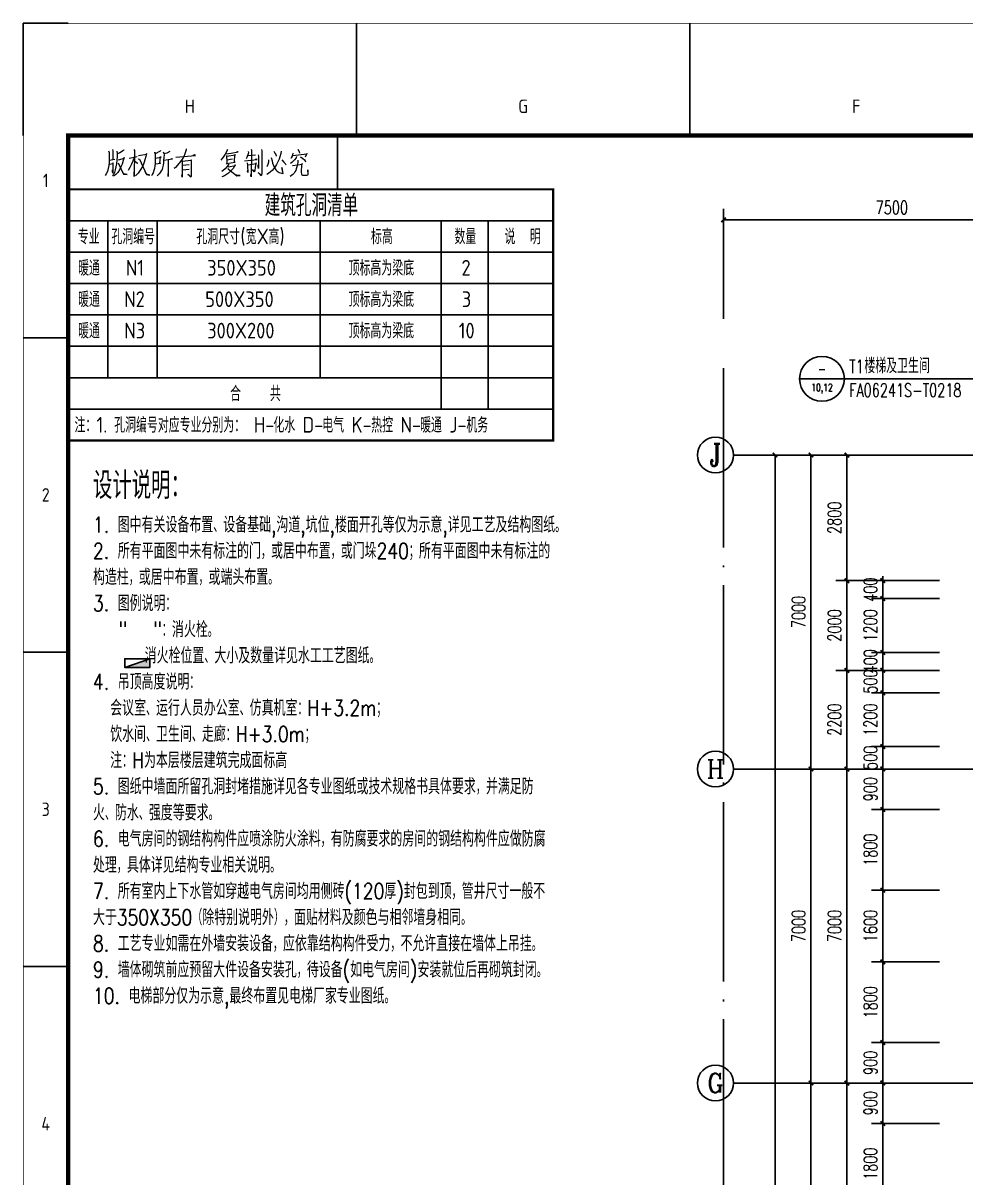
# Model space of a CAD drawing. Extents: x -93062 to 326984, y -142534 to 91021.
# Drawn here: x 124679 to 145689, y 65257 to 91001 of the extents above; entities that cross this region are included whole.
import ezdxf
from ezdxf.enums import TextEntityAlignment as Align

# ---------------------------------------------------------------- set-up
doc = ezdxf.new("R2010")
doc.units = 0
doc.header["$LTSCALE"] = 1000
doc.header["$MEASUREMENT"] = 0
doc.linetypes.add('DOTE', pattern=[2.42, 2, -0.2, 0.02, -0.2])
doc.layers.get('0').update_dxf_attribs({"color": 8})
doc.layers.get('Defpoints').update_dxf_attribs({"color": 8})
for name, color, linetype in [('AXIS', 8, 'Continuous'), ('AXIS_TEXT', 8, 'Continuous'), ('DIM_IDEN', 8, 'Continuous'), ('DOTE', 8, 'DOTE'), ('EQUIPMENT', 8, 'Continuous'), ('PUB_DIM', 8, 'Continuous'), ('PUB_TEXT', 8, 'Continuous'), ('TEXT', 8, 'Continuous')]:
    doc.layers.add(name, color=color, linetype=linetype)
doc.styles.add('_TCH_AXIS', font='COMPLEX', dxfattribs={"bigfont": 'GBCBIG'})
doc.styles.add('_TCH_DIM', font='SIMPLEX', dxfattribs={"bigfont": 'GBCBIG'})
doc.styles.add('_TCH_DIM_T3', font='SIMPLEX', dxfattribs={"width": 0.705882, "bigfont": 'GBCBIG'})
doc.styles.add('_TCH_LABEL', font='COMPLEX', dxfattribs={"bigfont": 'GBCBIG'})
doc.styles.add('COMPLEX', font='COMPLEX')
doc.styles.get("Standard").update_dxf_attribs({"font": 'gbenor.shx', "bigfont": 'gbcbig.shx'})
doc.styles.add('TK', font='GEDITXT.SHX', dxfattribs={"width": 0.85, "height": 3.5, "bigfont": 'DXT.SHX'})
doc.dimstyles.new('_TCH_ARCH&&100', dxfattribs={"dimtxt": 297.5, "dimasz": 100, "dimexe": 250, "dimexo": 300, "dimgap": 126.25, "dimtad": 1, "dimdec": 0, "dimzin": 0, "dimdsep": 46, "dimtxsty": '_TCH_DIM_T3', "dimblk": 'ARCHTICK', "dimcen": 0.09, "dimazin": 2, "dimtfac": 1, "dimtdec": 0, "dimtix": 1, "dimtmove": 2, "dimatfit": 3, "dimfxl": 1, "dimtolj": 1, "dimtzin": 0, "dimarcsym": 0})

# ---------------------------------------------------------------- blocks, each defined once
blk = doc.blocks.new('GEDI_WK_A1_V')
at = {"color": 3}
for p, q in [((0, 841), (10, 841)), ((0, 816), (0, 841)), ((74.25, 816), (74.25, 841)), ((148.5, 816), (148.5, 841)), ((70, 804), (70, 816)), ((10, 804), (70, 804)), ((0, 770.92), (10, 770.92)), ((0, 700.83), (10, 700.83)), ((0, 630.75), (10, 630.75))]:
    blk.add_line(p, q, dxfattribs=at)
for points, const_width in [([(0, 841), (0, 0), (594, 0), (594, 841)], 0.1), ([(10, 816), (10, 10), (584, 10), (584, 816)], 1)]:
    blk.add_lwpolyline(points, close=True, dxfattribs=dict(at, const_width=const_width))
for s, p in [('H', (37.12, 821)), ('G', (111.38, 821)), ('F', (185.62, 821))]:
    blk.add_text(s, height=3, dxfattribs=at).set_placement(p, align=Align.CENTER)
for s, p in [('1', (5, 805.96)), ('2', (5, 735.88)), ('3', (5, 665.79)), ('4', (5, 595.71))]:
    blk.add_text(s, height=3, dxfattribs=at).set_placement(p, align=Align.MIDDLE)
blk = doc.blocks.new('GEDI_Copyright_2012')
at = {"color": 7, "lineweight": 0}
for points in [[(8.99, -3.43), (9.11, -3.83), (9.11, -5.03), (9.11, -5.93), (9.03, -6.73), (8.9, -7.33), (8.73, -8.03), (8.48, -8.53), (8.22, -8.93)], [(10.81, -3.53), (10.9, -4.03), (10.9, -4.68), (10.81, -5.53), (10.73, -6.33), (10.6, -7.03), (10.47, -7.68), (10.3, -8.23), (10.09, -8.72), (9.84, -9.08)], [(9.88, -3.13), (9.96, -3.43), (9.96, -5.33)], [(11.2, -5.43), (12.56, -5.08), (12.47, -4.93), (12.26, -5.58), (12, -6.38), (11.75, -6.98), (11.45, -7.63), (11.03, -8.23), (10.6, -8.68), (10.26, -9.03)], [(12.43, -3.23), (12.34, -3.38), (11.53, -3.88), (10.98, -4.13)], [(14.72, -4.88), (14.42, -5.73), (14.08, -6.43), (13.74, -7.13), (13.45, -7.63), (13.36, -7.78)], [(13.62, -5.08), (15.4, -4.68)], [(14.64, -3.13), (14.81, -3.38), (14.76, -3.33), (14.72, -9.13), (14.68, -8.72), (14.72, -8.13)], [(15.7, -4.48), (17.52, -4.18), (17.44, -4.03), (17.27, -4.68), (17.1, -5.43), (16.93, -5.93), (16.76, -6.43), (16.55, -6.93), (16.21, -7.48), (15.91, -7.98), (15.61, -8.43), (15.32, -8.72), (15.02, -8.98)], [(20.67, -3.38), (20.5, -3.48), (19.35, -4.13), (19.27, -3.73), (19.4, -4.13), (19.4, -5.43), (19.35, -6.23), (19.31, -6.78), (19.22, -7.33), (19.1, -7.83), (18.93, -8.33), (18.72, -8.68), (18.54, -8.98)], [(19.48, -6.38), (19.56, -6.33), (20.54, -6.18), (20.41, -6.23), (20.54, -4.68), (20.63, -4.88), (19.44, -5.13)], [(22.67, -3.58), (21.99, -3.98), (21.35, -4.13), (21.26, -3.73), (21.35, -4.33), (21.31, -4.93), (21.26, -5.58), (21.22, -6.13), (21.13, -6.63), (21.05, -7.18), (20.92, -7.58), (20.71, -7.88), (20.5, -8.23), (20.28, -8.53), (20.07, -8.78), (19.86, -8.98)], [(26.28, -2.98), (26.28, -3.23), (26.02, -4.08), (25.76, -4.68), (25.51, -5.08), (25.04, -5.83), (24.36, -6.63), (23.9, -7.13), (23.6, -7.38)], [(23.98, -4.83), (28.4, -4.43), (28.14, -4.33)], [(28.14, -4.33), (27.8, -4.48)], [(35.45, -3.03), (35.49, -3.23), (34.98, -4.18), (34.52, -4.83), (34.26, -5.23), (34.05, -5.53)], [(35.11, -4.08), (36.34, -3.93), (37.87, -3.68), (37.75, -3.63), (37.49, -3.73)], [(35.24, -4.43), (35.28, -4.73), (35.32, -5.58), (35.32, -6.38), (35.28, -6.23), (37.19, -5.93), (37.07, -5.93), (37.15, -4.23), (37.28, -4.38), (35.28, -4.68)], [(40.12, -3.58), (40.16, -3.88), (39.83, -4.93), (39.66, -5.23)], [(40.12, -4.48), (41.74, -4.33)], [(40.8, -3.03), (40.84, -3.28), (40.8, -9.23), (40.72, -8.88), (40.8, -8.53)], [(42.33, -4.33), (42.42, -4.58), (42.42, -7.33), (42.33, -6.83), (42.37, -6.53)], [(43.1, -3.13), (43.18, -3.43), (43.14, -8.23), (43.14, -8.53), (43.1, -8.78), (43.05, -8.88), (42.97, -8.98), (42.37, -8.23), (43.05, -8.88)], [(47.43, -3.48), (47.39, -4.03), (47.17, -4.73), (47, -5.28), (46.71, -5.88), (46.45, -6.48), (46.2, -6.88), (45.86, -7.38), (45.47, -7.78), (45.09, -8.13), (44.67, -8.48), (44.24, -8.72)], [(45.26, -4.88), (45.43, -5.63), (45.56, -6.18), (45.77, -6.68), (45.99, -7.23), (46.24, -7.63), (46.58, -7.93), (47.05, -8.28), (47.51, -8.43), (47.81, -8.48), (47.94, -8.48), (47.73, -7.78), (47.64, -7.13), (47.81, -8.48)], [(45.82, -3.53), (46.07, -3.93), (46.24, -4.28), (46.32, -4.48), (46.32, -4.63)], [(50.91, -4.68), (50.83, -4.98), (50.44, -5.43), (50.06, -5.83), (49.81, -6.03), (49.55, -6.23)], [(50.06, -3.98), (50.02, -4.33), (49.94, -4.58), (49.85, -4.83), (49.77, -4.98), (49.68, -5.03), (50.02, -4.43), (53.29, -4.13), (53.16, -4.03), (52.78, -4.83)], [(51.21, -3.03), (51.47, -3.58), (51.55, -3.93)], [(51.76, -4.78), (52.27, -5.13), (52.65, -5.43), (52.83, -5.68), (52.91, -5.88)], [(9.11, -6.38), (10.01, -6.28), (9.92, -6.13), (9.92, -8.38), (9.88, -8.08), (9.88, -7.68)], [(9.16, -5.48), (10.39, -5.28)], [(11.15, -6.08), (12.34, -8.63), (13.15, -8.68), (12.38, -8.58), (12.17, -8.28)], [(14.72, -5.63), (15.27, -6.03), (15.4, -6.33)], [(15.61, -5.23), (15.87, -5.28), (17.44, -8.72), (18.2, -8.83), (17.44, -8.63), (17.14, -8.08)], [(21.31, -5.53), (23.22, -5.23), (23.09, -5.18), (22.88, -5.28)], [(22.28, -5.43), (22.28, -9.13), (22.24, -8.88), (22.28, -8.48)], [(25.34, -5.53), (25.43, -5.73), (25.38, -9.03), (25.38, -9.33), (25.34, -9.03), (25.38, -8.68)], [(25.43, -5.73), (27.38, -5.53), (27.38, -5.43), (27.47, -5.53), (27.38, -5.58), (27.38, -9.08), (27.34, -9.28), (26.66, -8.63), (27.34, -9.18)], [(26.96, -6.58), (25.47, -6.73)], [(25.47, -7.68), (26.96, -7.53)], [(35.71, -6.38), (35.71, -6.53), (34.98, -7.43), (34.56, -7.78), (34.26, -8.03)], [(35.62, -6.88), (35.75, -6.98), (37.28, -6.68), (37.23, -6.53), (36.77, -7.33), (36.47, -7.68), (36.17, -7.98), (35.71, -8.38), (35.28, -8.72), (34.81, -8.98), (34.26, -9.23)], [(36.64, -5.28), (35.36, -5.48)], [(35.54, -7.38), (35.62, -7.43), (37.57, -8.98), (38.3, -8.93), (37.57, -8.93), (37.32, -8.78)], [(39.27, -5.63), (42.08, -5.33), (42.03, -5.33), (41.87, -5.28), (41.65, -5.38)], [(39.87, -6.13), (39.95, -6.68), (39.95, -6.78), (40, -8.28), (39.95, -7.98), (40, -7.73)], [(40, -6.58), (41.95, -6.28), (41.82, -6.13), (41.74, -6.53), (41.69, -7.18), (41.61, -7.63), (41.57, -7.93), (41.44, -8.08), (41.06, -7.58), (41.48, -8.03)], [(44.67, -5.43), (44.63, -5.93), (44.5, -6.48), (44.37, -6.83), (44.24, -7.03)], [(47.64, -5.43), (48.07, -5.93), (48.36, -6.28), (48.49, -6.58)], [(51.21, -5.48), (51.21, -5.83), (51.08, -6.58), (50.95, -7.03), (50.83, -7.43), (50.7, -7.78), (50.53, -8.13), (50.32, -8.43), (50.06, -8.68), (49.77, -8.93), (49.43, -9.18)], [(49.98, -6.68), (52.19, -6.43), (52.06, -6.28), (52.02, -6.58), (51.93, -8.18), (51.97, -8.63), (52.06, -8.78), (52.19, -8.88), (52.4, -8.88), (52.61, -8.88), (53.21, -8.88), (53.42, -8.78), (53.46, -8.72), (53.42, -7.68), (53.42, -8.78)]]:
    blk.add_lwpolyline(points, dxfattribs=at)
blk = doc.blocks.new('A$C711966D6')
for name, p in [('GEDI_WK_A1_V', (0, 0)), ('GEDI_Copyright_2012', (10, 816))]:
    blk.add_blockref(name, p)
at = {"style": 'TK', "width": 0.85}
for tag, height, p in [('PROJECTNAME', 4.75, (529, 44)), ('PHASE', 4, (571, 44)), ('DRAWINGNAME', 4.75, (539, 31))]:
    blk.add_attdef(tag, text='', height=height, dxfattribs=at).set_placement(p, align=Align.MIDDLE_CENTER)
for tag, p, height in [('APPROVE', (416, 32.75), 3.5), ('DESIGN', (461, 32.75), 3.5), ('REVIEW1', (416, 25.75), 3.5), ('DRAW', (461, 25.75), 3.5), ('REVIEW2', (416, 18.75), 3.5), ('PROPORTION', (461, 18.75), 3.5), ('DRAWINGNUMBER', (511, 18.5), 4), ('CHECK', (416, 11.75), 3.5), ('DATE', (461, 11.75), 3.5), ('VERSION', (577, 11.75), 3.5)]:
    blk.add_attdef(tag, p, '', height=height, dxfattribs=at)
blk = doc.blocks.new('是飞洒发时')
at = {"xscale": 100, "yscale": 100, "zscale": 100}
blk.add_blockref('A$C711966D6', (0, 0), dxfattribs=at)
blk = doc.blocks.new('trwt')
at = {"layer": 'EQUIPMENT'}
h = blk.add_hatch(color=256, dxfattribs=at)
h.dxf.hatch_style = 1
h.paths.add_polyline_path([(240, 0), (240, 700), (0, 700)])
blk.add_line((0, 700), (240, 0), dxfattribs=at)
blk.add_lwpolyline([(0, 700), (240, 700), (240, 0), (0, 0)], close=True, dxfattribs=at)
blk = doc.blocks.new('_ArchTick')
at = {"color": 0, "linetype": 'ByBlock', "const_width": 0.4}
blk.add_lwpolyline([(-0.5, -0.5), (0.5, 0.5)], dxfattribs=at)
blk = doc.blocks.new('*D1089')
at = {"layer": 'AXIS', "color": 0, "lineweight": -2, "transparency": 16777216}
for p, q in [((145102, 67372), (142787, 67372)), ((143037, 60372), (143037, 67372)), ((145102, 60372), (142787, 60372))]:
    blk.add_line(p, q, dxfattribs=at)
at = {"layer": 'Defpoints', "color": 0, "transparency": 16777216}
for p in [(143037, 67372), (145402, 67372), (145402, 60372)]:
    blk.add_point(p, dxfattribs=at)
at = {"layer": 'AXIS', "color": 0, "lineweight": -2, "transparency": 16777216, "xscale": 100, "yscale": 100, "zscale": 100}
for p, rotation in [((143037, 67372), 90), ((143037, 60372), 270)]:
    blk.add_blockref('_ArchTick', p, dxfattribs=dict(at, rotation=rotation))
at = {"layer": 'AXIS', "color": 0, "transparency": 16777216, "insert": (142762, 63872), "char_height": 297.5, "attachment_point": 5, "rotation": 90, "style": '_TCH_DIM_T3'}
blk.add_mtext('\\A1;7000', dxfattribs=at)
blk = doc.blocks.new('*D1090')
at = {"layer": 'AXIS', "color": 0, "lineweight": -2, "transparency": 16777216}
for p, q in [((145102, 74372), (142787, 74372)), ((143037, 67372), (143037, 74372)), ((145102, 67372), (142787, 67372))]:
    blk.add_line(p, q, dxfattribs=at)
at = {"layer": 'Defpoints', "color": 0, "transparency": 16777216}
for p in [(143037, 74372), (145402, 74372), (145402, 67372)]:
    blk.add_point(p, dxfattribs=at)
at = {"layer": 'AXIS', "color": 0, "lineweight": -2, "transparency": 16777216, "xscale": 100, "yscale": 100, "zscale": 100}
for p, rotation in [((143037, 74372), 90), ((143037, 67372), 270)]:
    blk.add_blockref('_ArchTick', p, dxfattribs=dict(at, rotation=rotation))
at = {"layer": 'AXIS', "color": 0, "transparency": 16777216, "insert": (142762, 70872), "char_height": 297.5, "attachment_point": 5, "rotation": 90, "style": '_TCH_DIM_T3'}
blk.add_mtext('\\A1;7000', dxfattribs=at)
blk = doc.blocks.new('*D1091')
at = {"layer": 'AXIS', "color": 0, "lineweight": -2, "transparency": 16777216}
for p, q in [((145102, 76572), (142787, 76572)), ((143037, 74372), (143037, 76572)), ((145102, 74372), (142787, 74372))]:
    blk.add_line(p, q, dxfattribs=at)
at = {"layer": 'Defpoints', "color": 0, "transparency": 16777216}
for p in [(143037, 76572), (145402, 76572), (145402, 74372)]:
    blk.add_point(p, dxfattribs=at)
at = {"layer": 'AXIS', "color": 0, "lineweight": -2, "transparency": 16777216, "xscale": 100, "yscale": 100, "zscale": 100}
for p, rotation in [((143037, 76572), 90), ((143037, 74372), 270)]:
    blk.add_blockref('_ArchTick', p, dxfattribs=dict(at, rotation=rotation))
at = {"layer": 'AXIS', "color": 0, "transparency": 16777216, "insert": (142762, 75472), "char_height": 297.5, "attachment_point": 5, "rotation": 90, "style": '_TCH_DIM_T3'}
blk.add_mtext('\\A1;2200', dxfattribs=at)
blk = doc.blocks.new('*D1092')
at = {"layer": 'AXIS', "color": 0, "lineweight": -2, "transparency": 16777216}
for p, q in [((145102, 78572), (142787, 78572)), ((143037, 76572), (143037, 78572)), ((145102, 76572), (142787, 76572))]:
    blk.add_line(p, q, dxfattribs=at)
at = {"layer": 'Defpoints', "color": 0, "transparency": 16777216}
for p in [(143037, 78572), (145402, 78572), (145402, 76572)]:
    blk.add_point(p, dxfattribs=at)
at = {"layer": 'AXIS', "color": 0, "lineweight": -2, "transparency": 16777216, "xscale": 100, "yscale": 100, "zscale": 100}
for p, rotation in [((143037, 78572), 90), ((143037, 76572), 270)]:
    blk.add_blockref('_ArchTick', p, dxfattribs=dict(at, rotation=rotation))
at = {"layer": 'AXIS', "color": 0, "transparency": 16777216, "insert": (142762, 77572), "char_height": 297.5, "attachment_point": 5, "rotation": 90, "style": '_TCH_DIM_T3'}
blk.add_mtext('\\A1;2000', dxfattribs=at)
blk = doc.blocks.new('*D1093')
at = {"layer": 'AXIS', "color": 0, "lineweight": -2, "transparency": 16777216}
for p, q in [((145102, 81372), (142787, 81372)), ((143037, 78572), (143037, 81372)), ((145102, 78572), (142787, 78572))]:
    blk.add_line(p, q, dxfattribs=at)
at = {"layer": 'Defpoints', "color": 0, "transparency": 16777216}
for p in [(143037, 81372), (145402, 81372), (145402, 78572)]:
    blk.add_point(p, dxfattribs=at)
at = {"layer": 'AXIS', "color": 0, "lineweight": -2, "transparency": 16777216, "xscale": 100, "yscale": 100, "zscale": 100}
for p, rotation in [((143037, 81372), 90), ((143037, 78572), 270)]:
    blk.add_blockref('_ArchTick', p, dxfattribs=dict(at, rotation=rotation))
at = {"layer": 'AXIS', "color": 0, "transparency": 16777216, "insert": (142762, 79972), "char_height": 297.5, "attachment_point": 5, "rotation": 90, "style": '_TCH_DIM_T3'}
blk.add_mtext('\\A1;2800', dxfattribs=at)
blk = doc.blocks.new('*D1113')
at = {"layer": 'AXIS', "color": 0, "lineweight": -2, "transparency": 16777216}
for p, q in [((144437, 81372), (141187, 81372)), ((141437, 26872), (141437, 81372)), ((144437, 26872), (141187, 26872))]:
    blk.add_line(p, q, dxfattribs=at)
at = {"layer": 'Defpoints', "color": 0, "transparency": 16777216}
for p in [(141437, 81372), (144737, 81372), (144737, 26872)]:
    blk.add_point(p, dxfattribs=at)
at = {"layer": 'AXIS', "color": 0, "lineweight": -2, "transparency": 16777216, "xscale": 100, "yscale": 100, "zscale": 100}
for p, rotation in [((141437, 81372), 90), ((141437, 26872), 270)]:
    blk.add_blockref('_ArchTick', p, dxfattribs=dict(at, rotation=rotation))
at = {"layer": 'AXIS', "color": 0, "transparency": 16777216, "insert": (141162, 54122), "char_height": 297.5, "attachment_point": 5, "rotation": 90, "style": '_TCH_DIM_T3'}
blk.add_mtext('\\A1;54500', dxfattribs=at)
blk = doc.blocks.new('*D1139')
at = {"layer": 'Defpoints', "color": 0, "transparency": 16777216}
for p in [(143837, 66472), (145402, 66472), (145402, 64672)]:
    blk.add_point(p, dxfattribs=at)
at = {"layer": 'PUB_DIM', "color": 0, "lineweight": -2, "transparency": 16777216}
for p, q in [((145102, 66472), (143587, 66472)), ((143837, 64672), (143837, 66472)), ((145102, 64672), (143587, 64672))]:
    blk.add_line(p, q, dxfattribs=at)
at = {"layer": 'PUB_DIM', "color": 0, "lineweight": -2, "transparency": 16777216, "xscale": 100, "yscale": 100, "zscale": 100}
for p, rotation in [((143837, 66472), 90), ((143837, 64672), 270)]:
    blk.add_blockref('_ArchTick', p, dxfattribs=dict(at, rotation=rotation))
at = {"layer": 'PUB_DIM', "color": 0, "transparency": 16777216, "insert": (143562, 65572), "char_height": 297.5, "attachment_point": 5, "rotation": 90, "style": '_TCH_DIM_T3'}
blk.add_mtext('\\A1;1800', dxfattribs=at)
blk = doc.blocks.new('*D1140')
at = {"layer": 'Defpoints', "color": 0, "transparency": 16777216}
for p in [(143837, 67372), (145402, 67372), (145402, 66472)]:
    blk.add_point(p, dxfattribs=at)
at = {"layer": 'PUB_DIM', "color": 0, "lineweight": -2, "transparency": 16777216}
for p, q in [((145102, 67372), (143587, 67372)), ((143837, 66472), (143837, 67372)), ((145102, 66472), (143587, 66472))]:
    blk.add_line(p, q, dxfattribs=at)
at = {"layer": 'PUB_DIM', "color": 0, "lineweight": -2, "transparency": 16777216, "xscale": 100, "yscale": 100, "zscale": 100}
for p, rotation in [((143837, 67372), 90), ((143837, 66472), 270)]:
    blk.add_blockref('_ArchTick', p, dxfattribs=dict(at, rotation=rotation))
at = {"layer": 'PUB_DIM', "color": 0, "transparency": 16777216, "insert": (143562, 66922), "char_height": 297.5, "attachment_point": 5, "rotation": 90, "style": '_TCH_DIM_T3'}
blk.add_mtext('\\A1;900', dxfattribs=at)
blk = doc.blocks.new('*D1141')
at = {"layer": 'Defpoints', "color": 0, "transparency": 16777216}
for p in [(143837, 68272), (145402, 68272), (145402, 67372)]:
    blk.add_point(p, dxfattribs=at)
at = {"layer": 'PUB_DIM', "color": 0, "lineweight": -2, "transparency": 16777216}
for p, q in [((145102, 68272), (143587, 68272)), ((143837, 67372), (143837, 68272)), ((145102, 67372), (143587, 67372))]:
    blk.add_line(p, q, dxfattribs=at)
at = {"layer": 'PUB_DIM', "color": 0, "lineweight": -2, "transparency": 16777216, "xscale": 100, "yscale": 100, "zscale": 100}
for p, rotation in [((143837, 68272), 90), ((143837, 67372), 270)]:
    blk.add_blockref('_ArchTick', p, dxfattribs=dict(at, rotation=rotation))
at = {"layer": 'PUB_DIM', "color": 0, "transparency": 16777216, "insert": (143562, 67822), "char_height": 297.5, "attachment_point": 5, "rotation": 90, "style": '_TCH_DIM_T3'}
blk.add_mtext('\\A1;900', dxfattribs=at)
blk = doc.blocks.new('*D1142')
at = {"layer": 'Defpoints', "color": 0, "transparency": 16777216}
for p in [(143837, 70072), (145402, 70072), (145402, 68272)]:
    blk.add_point(p, dxfattribs=at)
at = {"layer": 'PUB_DIM', "color": 0, "lineweight": -2, "transparency": 16777216}
for p, q in [((145102, 70072), (143587, 70072)), ((143837, 68272), (143837, 70072)), ((145102, 68272), (143587, 68272))]:
    blk.add_line(p, q, dxfattribs=at)
at = {"layer": 'PUB_DIM', "color": 0, "lineweight": -2, "transparency": 16777216, "xscale": 100, "yscale": 100, "zscale": 100}
for p, rotation in [((143837, 70072), 90), ((143837, 68272), 270)]:
    blk.add_blockref('_ArchTick', p, dxfattribs=dict(at, rotation=rotation))
at = {"layer": 'PUB_DIM', "color": 0, "transparency": 16777216, "insert": (143562, 69172), "char_height": 297.5, "attachment_point": 5, "rotation": 90, "style": '_TCH_DIM_T3'}
blk.add_mtext('\\A1;1800', dxfattribs=at)
blk = doc.blocks.new('*D1143')
at = {"layer": 'Defpoints', "color": 0, "transparency": 16777216}
for p in [(143837, 71672), (145402, 71672), (145402, 70072)]:
    blk.add_point(p, dxfattribs=at)
at = {"layer": 'PUB_DIM', "color": 0, "lineweight": -2, "transparency": 16777216}
for p, q in [((145102, 71672), (143587, 71672)), ((143837, 70072), (143837, 71672)), ((145102, 70072), (143587, 70072))]:
    blk.add_line(p, q, dxfattribs=at)
at = {"layer": 'PUB_DIM', "color": 0, "lineweight": -2, "transparency": 16777216, "xscale": 100, "yscale": 100, "zscale": 100}
for p, rotation in [((143837, 71672), 90), ((143837, 70072), 270)]:
    blk.add_blockref('_ArchTick', p, dxfattribs=dict(at, rotation=rotation))
at = {"layer": 'PUB_DIM', "color": 0, "transparency": 16777216, "insert": (143562, 70872), "char_height": 297.5, "attachment_point": 5, "rotation": 90, "style": '_TCH_DIM_T3'}
blk.add_mtext('\\A1;1600', dxfattribs=at)
blk = doc.blocks.new('*D1144')
at = {"layer": 'Defpoints', "color": 0, "transparency": 16777216}
for p in [(143837, 73472), (145402, 73472), (145402, 71672)]:
    blk.add_point(p, dxfattribs=at)
at = {"layer": 'PUB_DIM', "color": 0, "lineweight": -2, "transparency": 16777216}
for p, q in [((145102, 73472), (143587, 73472)), ((143837, 71672), (143837, 73472)), ((145102, 71672), (143587, 71672))]:
    blk.add_line(p, q, dxfattribs=at)
at = {"layer": 'PUB_DIM', "color": 0, "lineweight": -2, "transparency": 16777216, "xscale": 100, "yscale": 100, "zscale": 100}
for p, rotation in [((143837, 73472), 90), ((143837, 71672), 270)]:
    blk.add_blockref('_ArchTick', p, dxfattribs=dict(at, rotation=rotation))
at = {"layer": 'PUB_DIM', "color": 0, "transparency": 16777216, "insert": (143562, 72572), "char_height": 297.5, "attachment_point": 5, "rotation": 90, "style": '_TCH_DIM_T3'}
blk.add_mtext('\\A1;1800', dxfattribs=at)
blk = doc.blocks.new('*D1145')
at = {"layer": 'Defpoints', "color": 0, "transparency": 16777216}
for p in [(143837, 74372), (145402, 74372), (145402, 73472)]:
    blk.add_point(p, dxfattribs=at)
at = {"layer": 'PUB_DIM', "color": 0, "lineweight": -2, "transparency": 16777216}
for p, q in [((145102, 74372), (143587, 74372)), ((143837, 73472), (143837, 74372)), ((145102, 73472), (143587, 73472))]:
    blk.add_line(p, q, dxfattribs=at)
at = {"layer": 'PUB_DIM', "color": 0, "lineweight": -2, "transparency": 16777216, "xscale": 100, "yscale": 100, "zscale": 100}
for p, rotation in [((143837, 74372), 90), ((143837, 73472), 270)]:
    blk.add_blockref('_ArchTick', p, dxfattribs=dict(at, rotation=rotation))
at = {"layer": 'PUB_DIM', "color": 0, "transparency": 16777216, "insert": (143562, 73922), "char_height": 297.5, "attachment_point": 5, "rotation": 90, "style": '_TCH_DIM_T3'}
blk.add_mtext('\\A1;900', dxfattribs=at)
blk = doc.blocks.new('*D1146')
at = {"layer": 'Defpoints', "color": 0, "transparency": 16777216}
for p in [(143837, 74872), (145402, 74872), (145402, 74372)]:
    blk.add_point(p, dxfattribs=at)
at = {"layer": 'PUB_DIM', "color": 0, "lineweight": -2, "transparency": 16777216}
for p, q in [((143837, 74872), (143837, 74972)), ((145102, 74872), (143587, 74872)), ((143837, 74372), (143837, 74872)), ((145102, 74372), (143587, 74372)), ((143837, 74372), (143837, 74272))]:
    blk.add_line(p, q, dxfattribs=at)
at = {"layer": 'PUB_DIM', "color": 0, "lineweight": -2, "transparency": 16777216, "xscale": 100, "yscale": 100, "zscale": 100}
for p, rotation in [((143837, 74872), 270), ((143837, 74372), 90)]:
    blk.add_blockref('_ArchTick', p, dxfattribs=dict(at, rotation=rotation))
at = {"layer": 'PUB_DIM', "color": 0, "transparency": 16777216, "insert": (143562, 74622), "char_height": 297.5, "attachment_point": 5, "rotation": 90, "style": '_TCH_DIM_T3'}
blk.add_mtext('\\A1;500', dxfattribs=at)
blk = doc.blocks.new('*D1147')
at = {"layer": 'Defpoints', "color": 0, "transparency": 16777216}
for p in [(143837, 76072), (145402, 76072), (145402, 74872)]:
    blk.add_point(p, dxfattribs=at)
at = {"layer": 'PUB_DIM', "color": 0, "lineweight": -2, "transparency": 16777216}
for p, q in [((145102, 76072), (143587, 76072)), ((143837, 74872), (143837, 76072)), ((145102, 74872), (143587, 74872))]:
    blk.add_line(p, q, dxfattribs=at)
at = {"layer": 'PUB_DIM', "color": 0, "lineweight": -2, "transparency": 16777216, "xscale": 100, "yscale": 100, "zscale": 100}
for p, rotation in [((143837, 76072), 90), ((143837, 74872), 270)]:
    blk.add_blockref('_ArchTick', p, dxfattribs=dict(at, rotation=rotation))
at = {"layer": 'PUB_DIM', "color": 0, "transparency": 16777216, "insert": (143562, 75472), "char_height": 297.5, "attachment_point": 5, "rotation": 90, "style": '_TCH_DIM_T3'}
blk.add_mtext('\\A1;1200', dxfattribs=at)
blk = doc.blocks.new('*D1148')
at = {"layer": 'Defpoints', "color": 0, "transparency": 16777216}
for p in [(143837, 76572), (145402, 76572), (145402, 76072)]:
    blk.add_point(p, dxfattribs=at)
at = {"layer": 'PUB_DIM', "color": 0, "lineweight": -2, "transparency": 16777216}
for p, q in [((145102, 76572), (143587, 76572)), ((143837, 76572), (143837, 76672)), ((143837, 76072), (143837, 76572)), ((145102, 76072), (143587, 76072)), ((143837, 76072), (143837, 75972))]:
    blk.add_line(p, q, dxfattribs=at)
at = {"layer": 'PUB_DIM', "color": 0, "lineweight": -2, "transparency": 16777216, "xscale": 100, "yscale": 100, "zscale": 100}
for p, rotation in [((143837, 76572), 270), ((143837, 76072), 90)]:
    blk.add_blockref('_ArchTick', p, dxfattribs=dict(at, rotation=rotation))
at = {"layer": 'PUB_DIM', "color": 0, "transparency": 16777216, "insert": (143562, 76322), "char_height": 297.5, "attachment_point": 5, "rotation": 90, "style": '_TCH_DIM_T3'}
blk.add_mtext('\\A1;500', dxfattribs=at)
blk = doc.blocks.new('*D1149')
at = {"layer": 'Defpoints', "color": 0, "transparency": 16777216}
for p in [(143837, 76972), (145402, 76972), (145402, 76572)]:
    blk.add_point(p, dxfattribs=at)
at = {"layer": 'PUB_DIM', "color": 0, "lineweight": -2, "transparency": 16777216}
for p, q in [((143837, 76972), (143837, 77072)), ((145102, 76972), (143587, 76972)), ((143837, 76572), (143837, 76972)), ((145102, 76572), (143587, 76572)), ((143837, 76572), (143837, 76472))]:
    blk.add_line(p, q, dxfattribs=at)
at = {"layer": 'PUB_DIM', "color": 0, "lineweight": -2, "transparency": 16777216, "xscale": 100, "yscale": 100, "zscale": 100}
for p, rotation in [((143837, 76972), 270), ((143837, 76572), 90)]:
    blk.add_blockref('_ArchTick', p, dxfattribs=dict(at, rotation=rotation))
at = {"layer": 'PUB_DIM', "color": 0, "transparency": 16777216, "insert": (143562, 76772), "char_height": 297.5, "attachment_point": 5, "rotation": 90, "style": '_TCH_DIM_T3'}
blk.add_mtext('\\A1;400', dxfattribs=at)
blk = doc.blocks.new('*D1150')
at = {"layer": 'Defpoints', "color": 0, "transparency": 16777216}
for p in [(143837, 78172), (145402, 78172), (145402, 76972)]:
    blk.add_point(p, dxfattribs=at)
at = {"layer": 'PUB_DIM', "color": 0, "lineweight": -2, "transparency": 16777216}
for p, q in [((145102, 78172), (143587, 78172)), ((143837, 76972), (143837, 78172)), ((145102, 76972), (143587, 76972))]:
    blk.add_line(p, q, dxfattribs=at)
at = {"layer": 'PUB_DIM', "color": 0, "lineweight": -2, "transparency": 16777216, "xscale": 100, "yscale": 100, "zscale": 100}
for p, rotation in [((143837, 78172), 90), ((143837, 76972), 270)]:
    blk.add_blockref('_ArchTick', p, dxfattribs=dict(at, rotation=rotation))
at = {"layer": 'PUB_DIM', "color": 0, "transparency": 16777216, "insert": (143562, 77572), "char_height": 297.5, "attachment_point": 5, "rotation": 90, "style": '_TCH_DIM_T3'}
blk.add_mtext('\\A1;1200', dxfattribs=at)
blk = doc.blocks.new('*D1151')
at = {"layer": 'Defpoints', "color": 0, "transparency": 16777216}
for p in [(143837, 78572), (145402, 78572), (145402, 78172)]:
    blk.add_point(p, dxfattribs=at)
at = {"layer": 'PUB_DIM', "color": 0, "lineweight": -2, "transparency": 16777216}
for p, q in [((145102, 78572), (143587, 78572)), ((143837, 78572), (143837, 78672)), ((143837, 78172), (143837, 78572)), ((145102, 78172), (143587, 78172)), ((143837, 78172), (143837, 78072))]:
    blk.add_line(p, q, dxfattribs=at)
at = {"layer": 'PUB_DIM', "color": 0, "lineweight": -2, "transparency": 16777216, "xscale": 100, "yscale": 100, "zscale": 100}
for p, rotation in [((143837, 78572), 270), ((143837, 78172), 90)]:
    blk.add_blockref('_ArchTick', p, dxfattribs=dict(at, rotation=rotation))
at = {"layer": 'PUB_DIM', "color": 0, "transparency": 16777216, "insert": (143562, 78372), "char_height": 297.5, "attachment_point": 5, "rotation": 90, "style": '_TCH_DIM_T3'}
blk.add_mtext('\\A1;400', dxfattribs=at)
blk = doc.blocks.new('*D1159')
at = {"layer": 'AXIS', "color": 0, "lineweight": -2, "transparency": 16777216}
for p, q in [((140289, 84408), (140289, 86864)), ((147789, 84408), (147789, 86864)), ((140289, 86614), (147789, 86614))]:
    blk.add_line(p, q, dxfattribs=at)
at = {"layer": 'Defpoints', "color": 0, "transparency": 16777216}
for p in [(147789, 86614), (140289, 84108), (147789, 84108)]:
    blk.add_point(p, dxfattribs=at)
at = {"layer": 'AXIS', "color": 0, "lineweight": -2, "transparency": 16777216, "xscale": 100, "yscale": 100, "zscale": 100, "rotation": 180}
blk.add_blockref('_ArchTick', (140289, 86614), dxfattribs=at)
at = {"layer": 'AXIS', "color": 0, "lineweight": -2, "transparency": 16777216, "xscale": 100, "yscale": 100, "zscale": 100}
blk.add_blockref('_ArchTick', (147789, 86614), dxfattribs=at)
at = {"layer": 'AXIS', "color": 0, "transparency": 16777216, "insert": (144039, 86889), "char_height": 297.5, "attachment_point": 5, "style": '_TCH_DIM_T3'}
blk.add_mtext('\\A1;7500', dxfattribs=at)
blk = doc.blocks.new('*D1178')
at = {"layer": 'AXIS', "color": 0, "lineweight": -2, "transparency": 16777216}
for p, q in [((145237, 67372), (141987, 67372)), ((142237, 60372), (142237, 67372)), ((145237, 60372), (141987, 60372))]:
    blk.add_line(p, q, dxfattribs=at)
at = {"layer": 'Defpoints', "color": 0, "transparency": 16777216}
for p in [(142237, 67372), (145537, 67372), (145537, 60372)]:
    blk.add_point(p, dxfattribs=at)
at = {"layer": 'AXIS', "color": 0, "lineweight": -2, "transparency": 16777216, "xscale": 100, "yscale": 100, "zscale": 100}
for p, rotation in [((142237, 67372), 90), ((142237, 60372), 270)]:
    blk.add_blockref('_ArchTick', p, dxfattribs=dict(at, rotation=rotation))
at = {"layer": 'AXIS', "color": 0, "transparency": 16777216, "insert": (141962, 63872), "char_height": 297.5, "attachment_point": 5, "rotation": 90, "style": '_TCH_DIM_T3'}
blk.add_mtext('\\A1;7000', dxfattribs=at)
blk = doc.blocks.new('*D1179')
at = {"layer": 'AXIS', "color": 0, "lineweight": -2, "transparency": 16777216}
for p, q in [((145237, 74372), (141987, 74372)), ((142237, 67372), (142237, 74372)), ((145237, 67372), (141987, 67372))]:
    blk.add_line(p, q, dxfattribs=at)
at = {"layer": 'Defpoints', "color": 0, "transparency": 16777216}
for p in [(142237, 74372), (145537, 74372), (145537, 67372)]:
    blk.add_point(p, dxfattribs=at)
at = {"layer": 'AXIS', "color": 0, "lineweight": -2, "transparency": 16777216, "xscale": 100, "yscale": 100, "zscale": 100}
for p, rotation in [((142237, 74372), 90), ((142237, 67372), 270)]:
    blk.add_blockref('_ArchTick', p, dxfattribs=dict(at, rotation=rotation))
at = {"layer": 'AXIS', "color": 0, "transparency": 16777216, "insert": (141962, 70872), "char_height": 297.5, "attachment_point": 5, "rotation": 90, "style": '_TCH_DIM_T3'}
blk.add_mtext('\\A1;7000', dxfattribs=at)
blk = doc.blocks.new('*D1180')
at = {"layer": 'AXIS', "color": 0, "lineweight": -2, "transparency": 16777216}
for p, q in [((145237, 81372), (141987, 81372)), ((142237, 74372), (142237, 81372)), ((145237, 74372), (141987, 74372))]:
    blk.add_line(p, q, dxfattribs=at)
at = {"layer": 'Defpoints', "color": 0, "transparency": 16777216}
for p in [(142237, 81372), (145537, 81372), (145537, 74372)]:
    blk.add_point(p, dxfattribs=at)
at = {"layer": 'AXIS', "color": 0, "lineweight": -2, "transparency": 16777216, "xscale": 100, "yscale": 100, "zscale": 100}
for p, rotation in [((142237, 81372), 90), ((142237, 74372), 270)]:
    blk.add_blockref('_ArchTick', p, dxfattribs=dict(at, rotation=rotation))
at = {"layer": 'AXIS', "color": 0, "transparency": 16777216, "insert": (141962, 77872), "char_height": 297.5, "attachment_point": 5, "rotation": 90, "style": '_TCH_DIM_T3'}
blk.add_mtext('\\A1;7000', dxfattribs=at)
blk = doc.blocks.new('_AXISO')
blk.add_circle((0, 0), 0.5)
at = {"layer": 'AXIS_TEXT', "style": 'COMPLEX', "width": 1.041667}
blk.add_attdef('A', text='', height=0.56, dxfattribs=at).set_placement((-0.25, -0.28), (0.25, -0.28), align=Align.FIT)

msp = doc.modelspace()

# ---------------------------------------------------------------- linework, layer by layer
at = {"const_width": 50}
msp.add_lwpolyline([(125684, 81696), (136494, 81696), (136494, 87296), (125684, 87296)], close=True, dxfattribs=at)
for points in [[(125684, 86596), (136494, 86596)], [(126564, 86596), (126564, 83096)], [(127665, 86596), (127665, 83096)], [(131297.5, 86596), (131297.5, 83096)], [(133995, 86596), (133995, 82396)], [(135043.5, 86596), (135043.5, 82396)], [(125684, 85896), (136494, 85896)], [(125684, 85196), (136494, 85196)], [(125684, 84496), (136494, 84496)], [(125684, 83796), (136494, 83796)], [(125684, 83096), (136494, 83096)], [(125684, 82396), (136494, 82396)]]:
    msp.add_lwpolyline(points)
at = {"layer": 'AXIS'}
for p, q in [((143403, 81372.1), (140508.5, 81372.1)), ((143403, 74372.1), (140508.5, 74372.1)), ((143403, 67372.1), (140508.5, 67372.1))]:
    msp.add_line(p, q, dxfattribs=at)
at = {"layer": 'DIM_IDEN'}
for p, q in [((142982.2, 83071), (141982.2, 83071)), ((148361.2, 83071), (142982.2, 83071))]:
    msp.add_line(p, q, dxfattribs=at)
msp.add_circle((142482.2, 83071), 500, dxfattribs=at)
at = {"layer": 'DOTE', "ltscale": 2}
msp.add_line((140289.4, 83312), (140289.4, 19595.7), dxfattribs=at)
at = {"layer": 'DOTE'}
for p, q in [((144600.9, 81372.1), (173506.9, 81372.1)), ((144942.6, 74372.1), (173506.9, 74372.1)), ((144600.9, 67372.1), (173506.9, 67372.1))]:
    msp.add_line(p, q, dxfattribs=at)

# ---------------------------------------------------------------- block references
msp.add_blockref('是飞洒发时', (124684, 6896))
at = {"layer": 'AXIS'}
ref = msp.add_blockref('_AXISO', (140108.5, 81372.1), dxfattribs=dict(at, xscale=800, yscale=800, zscale=800))
ref.add_attrib('A', 'J', dxfattribs={"layer": 'AXIS_TEXT', "height": 496.1, "style": '_TCH_AXIS'}).set_placement((139978.6, 81124), (140238.4, 81124), align=Align.FIT)
ref = msp.add_blockref('_AXISO', (140108.5, 74372.1), dxfattribs=dict(at, xscale=800, yscale=800, zscale=800))
ref.add_attrib('A', 'H', dxfattribs={"layer": 'AXIS_TEXT', "height": 405.5, "style": '_TCH_AXIS'}).set_placement((139915.4, 74169.3), (140301.6, 74169.3), align=Align.FIT)
ref = msp.add_blockref('_AXISO', (140108.5, 67372.1), dxfattribs=dict(at, xscale=800, yscale=800, zscale=800))
ref.add_attrib('A', 'G', dxfattribs={"layer": 'AXIS_TEXT', "height": 425.2, "style": '_TCH_AXIS'}).set_placement((139926.3, 67159.5), (140290.7, 67159.5), align=Align.FIT)
at = {"layer": 'EQUIPMENT', "xscale": 0.8, "yscale": 0.8, "zscale": 0.8, "rotation": 270}
msp.add_blockref('trwt', (126943.7, 76829.8), dxfattribs=at)

# ---------------------------------------------------------------- texts
for s, height, p in [('建筑孔洞清单', 482.27, (130062.4, 86696)), ('专业', 337.59, (125898.7, 86071)), ('孔洞编号', 337.59, (126647.2, 86071)), ('孔洞尺寸', 337.59, (128539.9, 86071)), ('(', 350, (129522.9, 86071)), ('宽', 337.6, (129639.6, 86071)), ('X', 350, (129885.3, 86071)), ('高', 337.6, (130147.8, 86071)), (')', 350, (130393.5, 86071)), ('标高', 337.59, (132430.3, 86071)), ('数量', 337.59, (134292.1, 86071)), ('说', 337.6, (135405.4, 86071)), ('明', 337.6, (135971.9, 86071)), ('暖通', 337.59, (125904.3, 85371)), ('顶标高为梁底', 337.59, (131933.2, 85371)), ('N1', 350, (126968.7, 85371)), ('350X350', 350, (128781.1, 85371)), ('2', 350, (134448.4, 85371)), ('暖通', 337.59, (125904.3, 84671)), ('N2', 350, (126930.7, 84671)), ('500X350', 350, (128737.5, 84671)), ('顶标高为梁底', 337.59, (131933.2, 84671)), ('3', 350, (134454.9, 84671)), ('暖通', 337.59, (125904.3, 83971)), ('N3', 350, (126933.5, 83971)), ('300X200', 350, (128781.1, 83971)), ('顶标高为梁底', 337.59, (131933.2, 83971)), ('10', 350, (134387.9, 83971)), ('合', 337.6, (129291.5, 82571)), ('共', 337.6, (130179, 82571)), ('注：', 337.59, (125824, 81871)), ('1.', 350, (126315.5, 81871)), ('孔洞编号对应专业分别为：', 337.589, (126709.2, 81871)), ('H-', 350, (129818.6, 81871)), ('化水', 337.59, (130256.1, 81871)), ('D-', 350, (130908, 81871)), ('电气', 337.59, (131345.5, 81871)), ('K-', 350, (131997.4, 81871)), ('热控', 337.59, (132436.4, 81871)), ('N-', 350, (133088.3, 81871)), ('暖通', 337.59, (133525.8, 81871)), ('J-', 350, (134177.7, 81871)), ('机务', 337.59, (134556.8, 81871))]:
    msp.add_text(s, height=height).set_placement(p)
at = {"layer": 'PUB_TEXT', "style": '_TCH_DIM', "width": 0.705882}
for s, p in [('T1', (143087.2, 83194.6)), ('FA06241S-T0218', (143087.2, 82668.5))]:
    msp.add_text(s, height=297.5, dxfattribs=at).set_placement(p)
at = {"layer": 'PUB_TEXT', "style": '_TCH_DIM'}
msp.add_text('楼梯及卫生间', height=337.59, dxfattribs=at).set_placement((143427.2, 83194.6))
at = {"layer": 'PUB_TEXT', "style": '_TCH_LABEL'}
for s, height, width, p, p2 in [('-', 261, 0.777778, (142395.2, 83163.5), (142569.2, 83163.5)), ('10,12', 164.11, 0.84, (142242.5, 82797), (142721.8, 82797))]:
    msp.add_text(s, height=height, dxfattribs=dict(at, width=width)).set_placement(p, p2, align=Align.FIT)
at = {"layer": 'TEXT', "insert": (126236, 80993.1), "char_height": 360, "width": 10270.182, "attachment_point": 1}
msp.add_mtext('{\\H1.6667x;设计说明\\Fsimplex,gbcbig|c134;：\\Fgeditxt,dxt|c134;\\P\\H0.58332x;\\W0.8;1. 图中有关设备布置\\Fsimplex,gbcbig|c134;、\\Fgeditxt,dxt|c134;设备基础,沟道,坑位,楼面开孔等仅为示意,详见工艺及结构图纸\\Fsimplex,gbcbig|c134;。\\Fgeditxt,dxt|c134;\\P2. 所有平面图中未有标注的门\\Fsimplex,gbcbig|c134;，\\Fgeditxt,dxt|c134;或居中布置\\Fsimplex,gbcbig|c134;，\\Fgeditxt,dxt|c134;或门垛240\\Fsimplex,gbcbig|c134;；\\Fgeditxt,dxt|c134;所有平面图中未有标注的构造柱\\Fsimplex,gbcbig|c134;，\\Fgeditxt,dxt|c134;或居中布置\\Fsimplex,gbcbig|c134;，\\Fgeditxt,dxt|c134;或端头布置\\Fsimplex,gbcbig|c134;。\\Fgeditxt,dxt|c134;\\P3. 图例说明\\Fgbenor,gbcbig|c134;：\\Fgeditxt,dxt|c134;\\P   "   "\\Fsimplex,gbcbig|c134;：\\Fgeditxt,dxt|c134;消火栓\\Fsimplex,gbcbig|c134;。\\P      \\Fgeditxt,dxt|c134;消火栓位置\\Fsimplex,gbcbig|c134;、\\Fgeditxt,dxt|c134;大小及数量详见水工工艺图纸\\Fsimplex,gbcbig|c134;。\\Fgeditxt,dxt|c134;\\P4. 吊顶高度说明\\Fsimplex,gbcbig|c134;：\\Fgeditxt,dxt|c134;\\P  会议室\\Fsimplex,gbcbig|c134;、\\Fgeditxt,dxt|c134;运行人员办公室\\Fsimplex,gbcbig|c134;、\\Fgeditxt,dxt|c134;仿真机室\\Fsimplex,gbcbig|c134;：\\Fgeditxt,dxt|c134;H+3.2m\\Fsimplex,gbcbig|c134;；\\Fgeditxt,dxt|c134;\\P  饮水间\\Fsimplex,gbcbig|c134;、\\Fgeditxt,dxt|c134;卫生间\\Fsimplex,gbcbig|c134;、\\Fgeditxt,dxt|c134;走廊\\Fsimplex,gbcbig|c134;：\\Fgeditxt,dxt|c134;H+3.0m\\Fsimplex,gbcbig|c134;；\\Fgeditxt,dxt|c134;  \\P  注\\Fsimplex,gbcbig|c134;：\\Fgeditxt,dxt|c134;H为本层楼层建筑完成面标高\\P5. 图纸中墙面所留孔洞封堵措施详见各专业图纸或技术规格书具体要求\\Fsimplex,gbcbig|c134;，\\Fgeditxt,dxt|c134;并满足防火\\Fsimplex,gbcbig|c134;、\\Fgeditxt,dxt|c134;防水\\Fsimplex,gbcbig|c134;、\\Fgeditxt,dxt|c134;强度等要求\\Fsimplex,gbcbig|c134;。\\Fgeditxt,dxt|c134;\\P6. 电气房间的钢结构构件应喷涂防火涂料\\Fsimplex,gbcbig|c134;，\\Fgeditxt,dxt|c134;有防腐要求的房间的钢结构构件应做防腐处理\\Fsimplex,gbcbig|c134;，\\Fgeditxt,dxt|c134;具体详见结构专业相关说明\\Fsimplex,gbcbig|c134;。\\Fgeditxt,dxt|c134;\\P7. 所有室内上下水管如穿越电气房间均用侧砖(120厚)封包到顶\\Fsimplex,gbcbig|c134;，\\Fgeditxt,dxt|c134;\\H1x;管井尺寸一般不大于350X350\\Fsimplex,gbcbig|c134;（\\Fgeditxt,dxt|c134;除特别说明外\\Fsimplex,gbcbig|c134;），\\Fgeditxt,dxt|c134;\\H1x;面贴材料及颜色与相邻墙身相同\\Fsimplex,gbcbig|c134;。\\Fgeditxt,dxt|c134;\\P8. 工艺专业如需在外墙安装设备\\Fsimplex,gbcbig|c134;，\\Fgeditxt,dxt|c134;应依靠结构构件受力\\Fsimplex,gbcbig|c134;，\\Fgeditxt,dxt|c134;不允许直接在墙体上吊挂\\Fsimplex,gbcbig|c134;。\\Fgeditxt,dxt|c134;\\P9. 墙体砌筑前应预留大件设备安装孔\\Fsimplex,gbcbig|c134;，\\Fgeditxt,dxt|c134;待设备(如电气房间)安装就位后再砌筑封闭\\Fsimplex,gbcbig|c134;。\\Fgeditxt,dxt|c134;\\P10. 电梯部分仅为示意,最终布置见电梯厂家专业图纸\\Fsimplex,gbcbig|c134;。}', dxfattribs=at)

# ---------------------------------------------------------------- dimensions: what is measured, and where the dimension line sits
at = {"layer": 'AXIS'}
for p1, p2, distance, picture, middle in [((140289.4, 84107.7), (147789.4, 84107.7), 2506.1, '*D1159', (144039.4, 86888.8)), ((144737.5, 26872.1), (144737.5, 81372.1), 3300, '*D1113', (141162.5, 54122.1)), ((145537.5, 74372.1), (145537.5, 81372.1), 3300, '*D1180', (141962.5, 77872.1)), ((145401.6, 78572.1), (145401.6, 81372.1), 2364.1, '*D1093', (142762.5, 79972.1)), ((145401.6, 76572.1), (145401.6, 78572.1), 2364.1, '*D1092', (142762.5, 77572.1)), ((145401.6, 74372.1), (145401.6, 76572.1), 2364.1, '*D1091', (142762.5, 75472.1)), ((145537.5, 67372.1), (145537.5, 74372.1), 3300, '*D1179', (141962.5, 70872.1)), ((145401.6, 67372.1), (145401.6, 74372.1), 2364.1, '*D1090', (142762.5, 70872.1)), ((145537.5, 60372.1), (145537.5, 67372.1), 3300, '*D1178', (141962.5, 63872.1)), ((145401.6, 60372.1), (145401.6, 67372.1), 2364.1, '*D1089', (142762.5, 63872.1))]:
    dim = msp.add_aligned_dim(p1=p1, p2=p2, distance=distance, dimstyle='_TCH_ARCH&&100', dxfattribs=at)
    dim.commit()
    dim.dimension.update_dxf_attribs({"geometry": picture, "text_midpoint": middle})
at = {"layer": 'PUB_DIM'}
for p1, p2, picture, middle in [((145401.6, 78172.1), (145401.6, 78572.1), '*D1151', (143562.5, 78372.1)), ((145401.6, 76972.1), (145401.6, 78172.1), '*D1150', (143562.5, 77572.1)), ((145401.6, 76572.1), (145401.6, 76972.1), '*D1149', (143562.5, 76772.1)), ((145401.6, 76072.1), (145401.6, 76572.1), '*D1148', (143562.5, 76322.1)), ((145401.6, 74872.1), (145401.6, 76072.1), '*D1147', (143562.5, 75472.1)), ((145401.6, 74372.1), (145401.6, 74872.1), '*D1146', (143562.5, 74622.1)), ((145401.6, 73472.1), (145401.6, 74372.1), '*D1145', (143562.5, 73922.1)), ((145401.6, 71672.1), (145401.6, 73472.1), '*D1144', (143562.5, 72572.1)), ((145401.6, 70072.1), (145401.6, 71672.1), '*D1143', (143562.5, 70872.1)), ((145401.6, 68272.1), (145401.6, 70072.1), '*D1142', (143562.5, 69172.1)), ((145401.6, 67372.1), (145401.6, 68272.1), '*D1141', (143562.5, 67822.1)), ((145401.6, 66472.1), (145401.6, 67372.1), '*D1140', (143562.5, 66922.1)), ((145401.6, 64672.1), (145401.6, 66472.1), '*D1139', (143562.5, 65572.1))]:
    dim = msp.add_aligned_dim(p1=p1, p2=p2, distance=1564.1, dimstyle='_TCH_ARCH&&100', dxfattribs=at)
    dim.commit()
    dim.dimension.update_dxf_attribs({"geometry": picture, "text_midpoint": middle})

doc.saveas('drawing.dxf')
